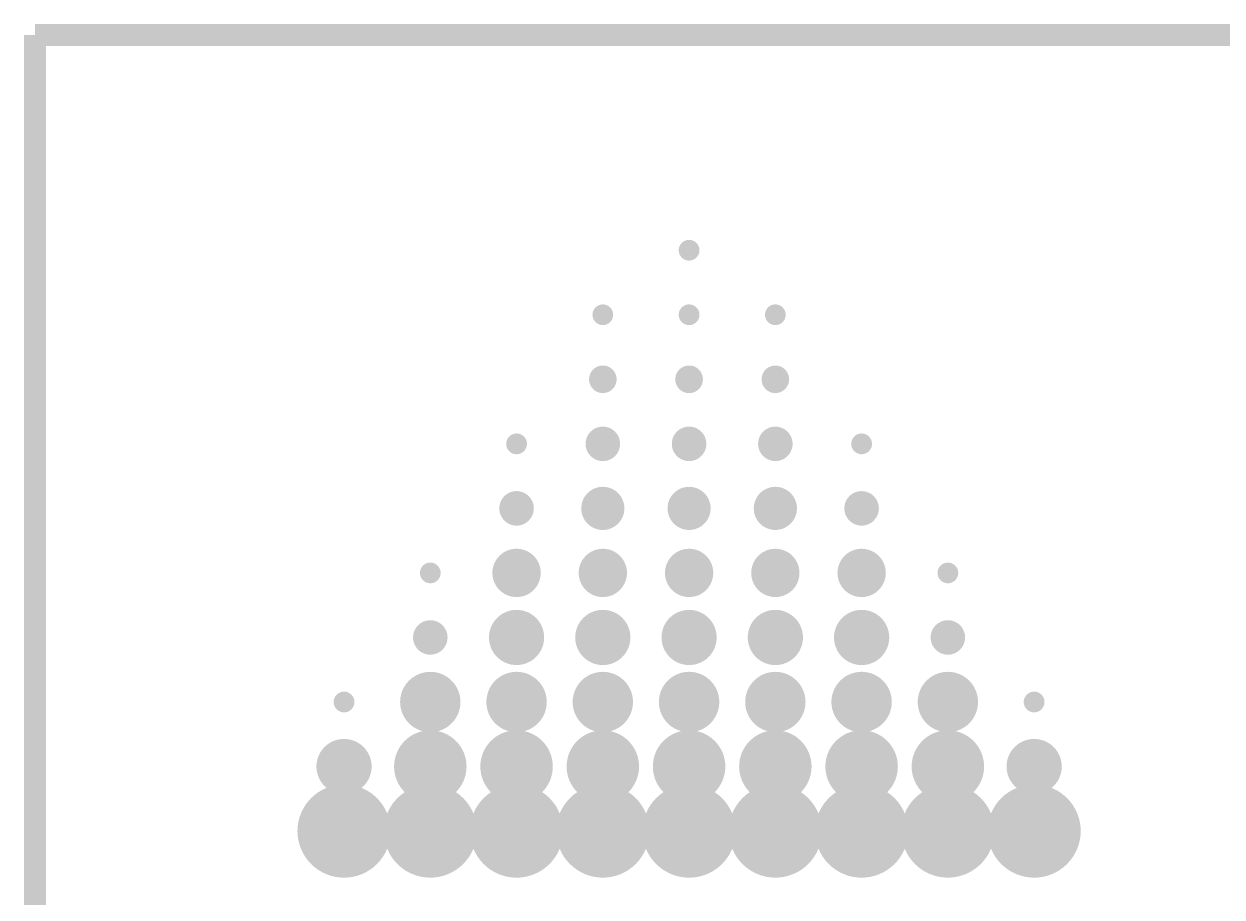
# Model space of a CAD drawing. Header units: feet. Extents: x -46890 to -45898, y -3252 to -1955.
# Drawn here: x -46633.19 to -46606.15, y -3230.86 to -3211.16 of the extents above; entities that cross this region are included whole.
import ezdxf

# ---------------------------------------------------------------- set-up
doc = ezdxf.new("R2010")
doc.units = ezdxf.units.FT
doc.header["$MEASUREMENT"] = 0
doc.layers.add('FORMATO', color=8, linetype='Continuous')

msp = doc.modelspace()

# ---------------------------------------------------------------- linework, layer by layer
at = {"layer": 'FORMATO', "const_width": 0.5}
msp.add_lwpolyline([(-46481.337, -3211.41), (-46632.936, -3211.41)], dxfattribs=at)
at = {"layer": 'FORMATO'}
msp.add_lwpolyline([(-46632.936, -3241.515, 0.5, 0.5, 0), (-46632.936, -3211.41, 0.5, 0.5, 0)], format="xyseb", dxfattribs=at)
at = {"layer": 'FORMATO', "color": 164}
for points in [[(-46618.294, -3216.265, 0.234, 0.234, 1), (-46618.06, -3216.265, 0.234, 0.234, 1)], [(-46620.24, -3217.721, 0.234, 0.234, 1), (-46620.007, -3217.721, 0.234, 0.234, 1)], [(-46618.294, -3217.721, 0.234, 0.234, 1), (-46618.06, -3217.721, 0.234, 0.234, 1)], [(-46616.347, -3217.721, 0.234, 0.234, 1), (-46616.114, -3217.721, 0.234, 0.234, 1)], [(-46620.279, -3219.177, 0.311, 0.311, 1), (-46619.968, -3219.177, 0.311, 0.311, 1)], [(-46618.333, -3219.177, 0.311, 0.311, 1), (-46618.021, -3219.177, 0.311, 0.311, 1)], [(-46616.386, -3219.177, 0.311, 0.311, 1), (-46616.075, -3219.177, 0.311, 0.311, 1)], [(-46622.187, -3220.633, 0.234, 0.234, 1), (-46621.953, -3220.633, 0.234, 0.234, 1)], [(-46620.318, -3220.633, 0.389, 0.389, 1), (-46619.929, -3220.633, 0.389, 0.389, 1)], [(-46618.372, -3220.633, 0.389, 0.389, 1), (-46617.982, -3220.633, 0.389, 0.389, 1)], [(-46616.425, -3220.633, 0.389, 0.389, 1), (-46616.036, -3220.633, 0.389, 0.389, 1)], [(-46614.401, -3220.633, 0.234, 0.234, 1), (-46614.167, -3220.633, 0.234, 0.234, 1)], [(-46622.265, -3222.089, 0.389, 0.389, 1), (-46621.875, -3222.089, 0.389, 0.389, 1)], [(-46620.367, -3222.089, 0.487, 0.487, 1), (-46619.88, -3222.089, 0.487, 0.487, 1)], [(-46618.42, -3222.089, 0.487, 0.487, 1), (-46617.934, -3222.089, 0.487, 0.487, 1)], [(-46616.474, -3222.089, 0.487, 0.487, 1), (-46615.987, -3222.089, 0.487, 0.487, 1)], [(-46614.479, -3222.089, 0.389, 0.389, 1), (-46614.089, -3222.089, 0.389, 0.389, 1)], [(-46622.343, -3223.545, 0.545, 0.545, 1), (-46621.797, -3223.545, 0.545, 0.545, 1)], [(-46620.396, -3223.545, 0.545, 0.545, 1), (-46619.851, -3223.545, 0.545, 0.545, 1)], [(-46618.449, -3223.545, 0.545, 0.545, 1), (-46617.904, -3223.545, 0.545, 0.545, 1)], [(-46616.503, -3223.545, 0.545, 0.545, 1), (-46615.958, -3223.545, 0.545, 0.545, 1)], [(-46614.556, -3223.545, 0.545, 0.545, 1), (-46614.011, -3223.545, 0.545, 0.545, 1)], [(-46624.133, -3223.545, 0.234, 0.234, 1), (-46623.9, -3223.545, 0.234, 0.234, 1)], [(-46612.454, -3223.545, 0.234, 0.234, 1), (-46612.221, -3223.545, 0.234, 0.234, 1)], [(-46622.381, -3225.001, 0.623, 0.623, 1), (-46621.759, -3225.001, 0.623, 0.623, 1)], [(-46620.435, -3225.001, 0.623, 0.623, 1), (-46619.812, -3225.001, 0.623, 0.623, 1)], [(-46618.488, -3225.001, 0.623, 0.623, 1), (-46617.866, -3225.001, 0.623, 0.623, 1)], [(-46616.542, -3225.001, 0.623, 0.623, 1), (-46615.919, -3225.001, 0.623, 0.623, 1)], [(-46614.595, -3225.001, 0.623, 0.623, 1), (-46613.972, -3225.001, 0.623, 0.623, 1)], [(-46624.211, -3225.001, 0.389, 0.389, 1), (-46623.822, -3225.001, 0.389, 0.389, 1)], [(-46612.532, -3225.001, 0.389, 0.389, 1), (-46612.143, -3225.001, 0.389, 0.389, 1)], [(-46624.357, -3226.457, 0.681, 0.681, 1), (-46623.676, -3226.457, 0.681, 0.681, 1)], [(-46622.411, -3226.457, 0.681, 0.681, 1), (-46621.729, -3226.457, 0.681, 0.681, 1)], [(-46620.464, -3226.457, 0.681, 0.681, 1), (-46619.783, -3226.457, 0.681, 0.681, 1)], [(-46618.518, -3226.457, 0.681, 0.681, 1), (-46617.836, -3226.457, 0.681, 0.681, 1)], [(-46616.571, -3226.457, 0.681, 0.681, 1), (-46615.89, -3226.457, 0.681, 0.681, 1)], [(-46614.625, -3226.457, 0.681, 0.681, 1), (-46613.943, -3226.457, 0.681, 0.681, 1)], [(-46612.678, -3226.457, 0.681, 0.681, 1), (-46611.997, -3226.457, 0.681, 0.681, 1)], [(-46626.08, -3226.457, 0.234, 0.234, 1), (-46625.846, -3226.457, 0.234, 0.234, 1)], [(-46610.508, -3226.457, 0.234, 0.234, 1), (-46610.274, -3226.457, 0.234, 0.234, 1)], [(-46624.425, -3227.913, 0.818, 0.818, 1), (-46623.608, -3227.913, 0.818, 0.818, 1)], [(-46622.479, -3227.913, 0.818, 0.818, 1), (-46621.661, -3227.913, 0.818, 0.818, 1)], [(-46620.532, -3227.913, 0.818, 0.818, 1), (-46619.715, -3227.913, 0.818, 0.818, 1)], [(-46618.586, -3227.913, 0.818, 0.818, 1), (-46617.768, -3227.913, 0.818, 0.818, 1)], [(-46616.639, -3227.913, 0.818, 0.818, 1), (-46615.822, -3227.913, 0.818, 0.818, 1)], [(-46614.693, -3227.913, 0.818, 0.818, 1), (-46613.875, -3227.913, 0.818, 0.818, 1)], [(-46612.746, -3227.913, 0.818, 0.818, 1), (-46611.929, -3227.913, 0.818, 0.818, 1)], [(-46626.275, -3227.913, 0.623, 0.623, 1), (-46625.652, -3227.913, 0.623, 0.623, 1)], [(-46610.702, -3227.913, 0.623, 0.623, 1), (-46610.079, -3227.913, 0.623, 0.623, 1)], [(-46626.489, -3229.369, 1.051, 1.051, 1), (-46625.437, -3229.369, 1.051, 1.051, 1)], [(-46624.542, -3229.369, 1.051, 1.051, 1), (-46623.491, -3229.369, 1.051, 1.051, 1)], [(-46622.596, -3229.369, 1.051, 1.051, 1), (-46621.544, -3229.369, 1.051, 1.051, 1)], [(-46620.649, -3229.369, 1.051, 1.051, 1), (-46619.598, -3229.369, 1.051, 1.051, 1)], [(-46618.703, -3229.369, 1.051, 1.051, 1), (-46617.651, -3229.369, 1.051, 1.051, 1)], [(-46616.756, -3229.369, 1.051, 1.051, 1), (-46615.705, -3229.369, 1.051, 1.051, 1)], [(-46614.809, -3229.369, 1.051, 1.051, 1), (-46613.758, -3229.369, 1.051, 1.051, 1)], [(-46612.863, -3229.369, 1.051, 1.051, 1), (-46611.812, -3229.369, 1.051, 1.051, 1)], [(-46610.916, -3229.369, 1.051, 1.051, 1), (-46609.865, -3229.369, 1.051, 1.051, 1)]]:
    msp.add_lwpolyline(points, format="xyseb", close=True, dxfattribs=at)

doc.saveas('drawing.dxf')
